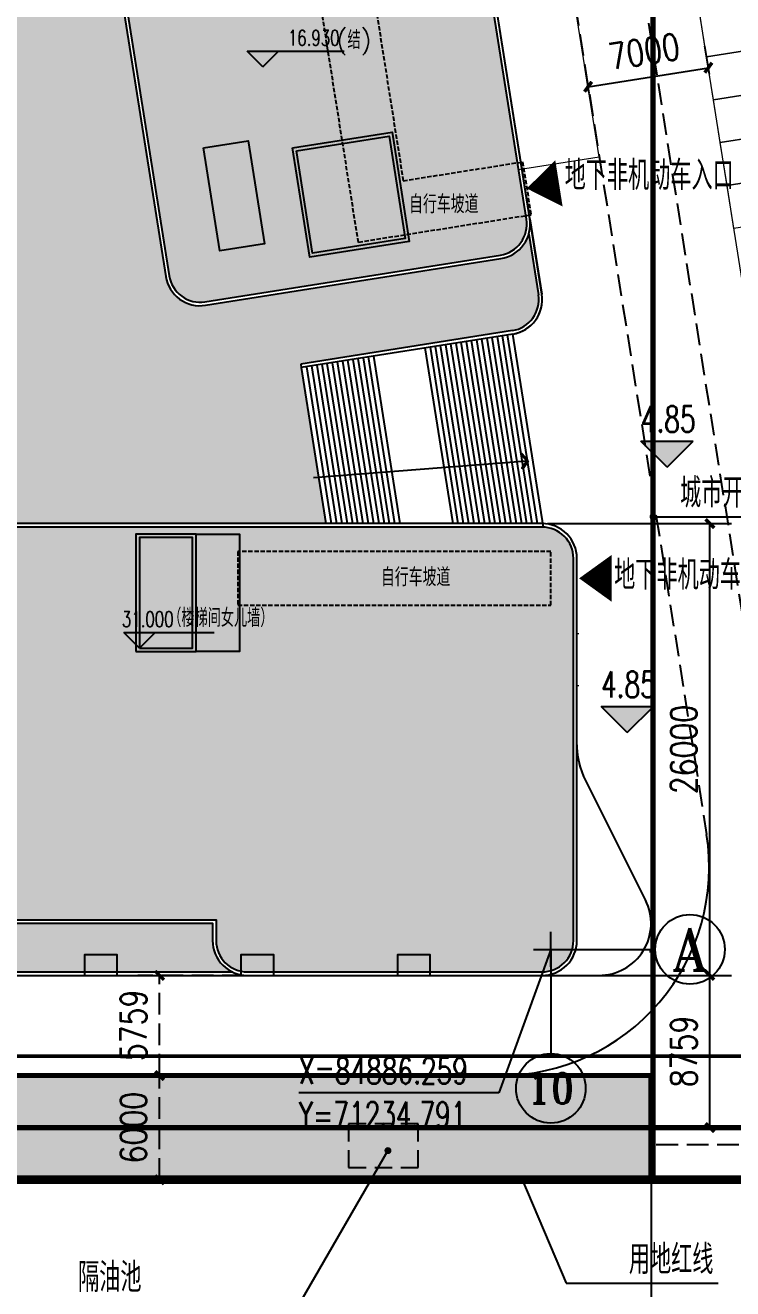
# Model space of a CAD drawing. Header units: metres. Extents: x 71066629 to 71645179, y 84793221 to 85208804.
# Drawn here: x 71204568 to 71245250, y 84866728 to 84939438 of the extents above; entities that cross this region are included whole.
import ezdxf
from ezdxf.enums import TextEntityAlignment as Align

# ---------------------------------------------------------------- set-up
doc = ezdxf.new("R2010")
doc.units = ezdxf.units.M
doc.header["$LTSCALE"] = 1000
for name, pattern in [('CENTER', [50.8, 31.75, -6.35, 6.35, -6.35]), ('CONTINOUS', [15000, 5000, 5000, 5000]), ('DASH', [0.35, 0.25, -0.1]), ('DASHED', [19.05, 12.7, -6.35]), ('DASHEDX2', [1.5, 1, -0.5]), ('HIDDENX2', [19.05, 12.7, -6.35])]:
    doc.linetypes.add(name, pattern=pattern)
for name, color, linetype in [('A_ABOVE', 21, 'DASH'), ('A_CUR_GLAZE', 123, 'Continuous'), ('A_N_AXIS_TEXT', 7, 'Continuous'), ('A_N_DIM_ELEV', 3, 'Continuous'), ('A_N_DIM_LEAD', 3, 'Continuous'), ('A_N_PUB_TEXT', 7, 'Continuous'), ('A_N_RMNAME', 7, 'Continuous'), ('A_OTHER_MEMBER', 134, 'Continuous'), ('A_PLAN_DETAIL_2', 134, 'Continuous'), ('A_ROOF_2', 136, 'Continuous'), ('A_SITEP_TEX_2', 7, 'Continuous'), ('DIM_COOR', 3, 'Continuous'), ('G-ANN0-GRID', 85, 'Continuous'), ('G-ANNO-DIMS', 3, 'Continuous'), ('G-ANNO-LEGN', 3, 'Continuous'), ('G-ANNO-LEVL', 3, 'Continuous'), ('G-ANNO-TEXT', 7, 'Continuous'), ('G-BLDG-MULT', 1, 'Continuous'), ('G-BLDG-OTLN', 2, 'Continuous'), ('G-BLDG-POIT', 6, 'Continuous'), ('G-BLDG-ROOF', 34, 'Continuous'), ('G-BSMT-OTLN', 5, 'HIDDENX2'), ('G-FRIE-FLWL', 6, 'Continuous'), ('G-PLTG', 105, 'Continuous'), ('G-SITE-GREN', 72, 'Continuous'), ('G-SITE-PROP', 1, 'Continuous'), ('G-SITE-开放', 1, 'DASHEDX2'), ('G-STRU', 134, 'Continuous'), ('G_DRIV_ROAD', 145, 'Continuous'), ('G_H_252', 252, 'Continuous'), ('G_H_253', 253, 'Continuous'), ('G_N_GUIDES', 3, 'DASH'), ('PUB_DIM', 3, 'Continuous'), ('PUB_TEXT', 7, 'Continuous')]:
    doc.layers.add(name, color=color, linetype=linetype)
doc.layers.add('G-PARG', color=35, linetype='Continuous', lineweight=13)
doc.layers.add('G-ROAD-园区', color=175, linetype='Continuous', lineweight=13)
doc.styles.add('_TCH_AXIS', font='romant.shx')
doc.styles.add('_TCH_DIM', font='SIMPLEX', dxfattribs={"bigfont": 'GBCBIG'})
doc.styles.add('dim_font', font='SIMPLEX.shx', dxfattribs={"width": 0.8})
doc.styles.add('GAD A', font='$ gad e.shx', dxfattribs={"width": 0.7, "bigfont": '$ gad c.shx'})
doc.styles.get("Standard").update_dxf_attribs({"font": 'txt', "bigfont": 'gbcbig.shx'})
doc.dimstyles.new('DIMN1', dxfattribs={"dimscale": 0.005, "dimtxt": 300, "dimasz": 100, "dimexe": 250, "dimexo": 300, "dimgap": 150, "dimtad": 1, "dimzin": 0, "dimdsep": 46, "dimtxsty": 'dim_font', "dimblk": 'ARCHTICK', "dimcen": 0.09, "dimclrt": 7, "dimazin": 2, "dimtfac": 1, "dimtdec": 0, "dimtix": 1, "dimtmove": 2, "dimatfit": 3, "dimldrblk": 'ARCHTICK', "dimfxl": 1, "dimtolj": 1, "dimtzin": 0, "dimarcsym": 0})
doc.dimstyles.new('DIMN500', dxfattribs={"dimscale": 5, "dimtxt": 300, "dimasz": 100, "dimexe": 250, "dimexo": 300, "dimgap": 150, "dimtad": 1, "dimdec": 0, "dimzin": 0, "dimdsep": 46, "dimtxsty": 'dim_font', "dimblk": 'ARCHTICK', "dimcen": 0.09, "dimclrt": 7, "dimazin": 2, "dimtfac": 1, "dimtdec": 0, "dimtix": 1, "dimtmove": 2, "dimatfit": 3, "dimldrblk": 'ARCHTICK', "dimtolj": 1, "dimtzin": 0, "dimarcsym": 0})

# ---------------------------------------------------------------- blocks, each defined once
blk = doc.blocks.new('20130417-8#')
at = {"layer": 'G_H_252', "linetype": 'ByBlock'}
for points in [[(71528, 67691, 0.414214), (69468, 69188), (52480, 66497, 0.414214), (50984, 64438), (55051, 38758, 0.414214), (57110, 37261), (74099, 39952, 0.414214), (75595, 42012)], [(24300, 26500), (24300, 51000, 0.414214), (22500, 52800), (-1515, 52800, 0.474867), (-4140, 49581), (-1611, 37267, -0.050684), (-1300, 34209), (-1300, 500, 0.414214), (500, -1300), (34550, -1300, 0.414214), (36350, 500), (36350, 1700), (57750, 1700), (57750, 500, 0.414214), (59550, -1300), (76500, -1300, 0.414214), (78300, 500), (78300, 22500, 0.414214), (76500, 24300), (26500, 24300, -0.414214)]]:
    blk.add_hatch(color=256, dxfattribs=at).paths.add_polyline_path(points)
at = {"layer": 'G_H_253'}
h = blk.add_hatch(color=256, dxfattribs=at)
h.dxf.hatch_style = 1
h.paths.add_polyline_path([(39750, 52800), (23372, 52800, -0.287492), (24500, 51000), (24500, 26500, 0.414214), (26500, 24500), (64067, 24500), (62644, 33481), (62613, 33678), (74787, 35606, 0.414214), (76283, 37666), (75731, 41151, -0.287492), (74130, 39755), (57142, 37064, -0.414214), (54853, 38726), (50786, 64406, -0.287492), (51619, 66361), (43468, 65070, 0.368919), (41950, 63292), (41950, 55000, -0.414214)])
h.paths.add_polyline_path([(45100, 43600), (45100, 29400, -0.414214), (43600, 27900), (33900, 27900, -0.414214), (32400, 29400), (32400, 43600, -0.414214), (33900, 45100), (43600, 45100, -0.414214)], flags=16)
h = blk.add_hatch(color=256, dxfattribs=at)
h.dxf.hatch_style = 1
h.paths.add_polyline_path([(58678, -1300, -0.287492), (57550, 500), (57550, 1500), (36550, 1500), (36550, 500, -0.287492), (35422, -1300)])
at = {"layer": 'A_CUR_GLAZE'}
blk.add_line((76500, 24500), (68090, 24500), dxfattribs=at)
at = {"layer": 'A_N_DIM_ELEV'}
for p, q in [((60433, 50791), (59533, 51691)), ((59533, 51691), (65121, 51691)), ((60433, 50791), (61333, 51691)), ((53340, 17340), (52440, 18240)), ((52440, 18240), (57641, 18240)), ((53340, 17340), (54240, 18240))]:
    blk.add_line(p, q, dxfattribs=at)
at = {"layer": 'A_PLAN_DETAIL_2', "linetype": 'ByBlock'}
for points in [[(62137, 46117), (67866, 47024), (68860, 40743), (63132, 39836)], [(62366, 45951), (67699, 46795), (68631, 40909), (63298, 40065)], [(57024, 46117), (59592, 46524), (60531, 40598), (57963, 40191)]]:
    blk.add_lwpolyline(points, close=True, dxfattribs=at)
at = {"layer": 'A_ROOF_2'}
for points in [[(53140, 17140), (56600, 17140), (56600, 23900), (53140, 23900)], [(53340, 17340), (56400, 17340), (56400, 23700), (53340, 23700)], [(56600, 23900), (59100, 23900), (59100, 17140), (56600, 17140)]]:
    blk.add_lwpolyline(points, close=True, dxfattribs=at)
at = {"layer": 'G-ANN0-GRID'}
for q in [(77000, -6000), (83000, 0)]:
    blk.add_line((77000, 0), q, dxfattribs=at)
for centre in [(85000, 0), (77000, -8000)]:
    blk.add_circle(centre, 2000, dxfattribs=at)
at = {"layer": 'G-BLDG-OTLN'}
for points in [[(76481, 37697), (71725, 67723, 0.414214), (69437, 69385), (43437, 65267, 0.368919)], [(43050, -1500), (50200, -1500), (50200, -300), (52050, -300), (52050, -1500), (59200, -1500), (59200, -300), (61050, -300), (61050, -1500), (68200, -1500), (68200, -300), (70050, -300), (70050, -1500), (79764, -1500, 0.557502), (82448, 2841), (79028, 9684, -0.116407), (78500, 11919), (78500, 22500, 0.414214), (76500, 24500)], [(74818, 35409, 0.414214), (76481, 37697)]]:
    blk.add_lwpolyline(points, format="xyb", dxfattribs=at)
blk.add_lwpolyline([(74793, 35405), (76552, 24299)], dxfattribs=at)
at = {"layer": 'G-BLDG-POIT', "linetype": 'CONTINOUS', "ltscale": 0.1}
for p, q in [((77000, -1000), (77000, 1000)), ((76000, 0), (78000, 0))]:
    blk.add_line(p, q, dxfattribs=at)
at = {"layer": 'G-BLDG-ROOF'}
for p, q in [((75792, 42043), (76481, 37697)), ((75731, 41151), (76283, 37666)), ((74787, 35606), (62613, 33678)), ((74818, 35409), (62644, 33481)), ((62613, 33678), (62644, 33481)), ((35422, -1300), (58678, -1300)), ((34550, -1500), (59550, -1500))]:
    blk.add_line(p, q, dxfattribs=at)
for points in [[(54853, 38726, 0.414214), (57142, 37064), (74130, 39755, 0.414214), (75792, 42043), (71725, 67723, 0.414214), (69437, 69385), (52449, 66695, 0.414214), (50786, 64406), (54853, 38726)], [(-1515, 53000, 0.474867), (-4336, 49541), (-1807, 37227, -0.050684), (-1500, 34209), (-1500, 500, 0.414214), (500, -1500), (34550, -1500, 0.414214), (36550, 500), (36550, 1500), (57550, 1500), (57550, 500, 0.414214), (59550, -1500), (76500, -1500, 0.414214), (78500, 500), (78500, 22500, 0.414214), (76500, 24500), (26500, 24500, -0.414214), (24500, 26500), (24500, 51000, 0.414214), (22500, 53000), (-1515, 53000)]]:
    blk.add_lwpolyline(points, format="xyb", dxfattribs=at)
for points in [[(55051, 38758, 0.414214), (57110, 37261), (74099, 39952, 0.414214), (75595, 42012), (71528, 67691, 0.414214), (69468, 69188), (52480, 66497, 0.414214), (50984, 64438)], [(-1515, 52800, 0.474867), (-4140, 49581), (-1611, 37267, -0.050684), (-1300, 34209), (-1300, 500, 0.414214), (500, -1300), (34550, -1300, 0.414214), (36350, 500), (36350, 1700), (57750, 1700), (57750, 500, 0.414214), (59550, -1300), (76500, -1300, 0.414214), (78300, 500), (78300, 22500, 0.414214), (76500, 24300), (26500, 24300, -0.414214), (24300, 26500), (24300, 51000, 0.414214), (22500, 52800)]]:
    blk.add_lwpolyline(points, format="xyb", close=True, dxfattribs=at)
for radius in [1800, 2000]:
    blk.add_arc((74505, 37384), radius, 279, 9, dxfattribs=at)
at = {"layer": 'G-STRU', "linetype": 'ByBlock'}
for p, q in [((71830, 34935), (73482, 24500)), ((72126, 34982), (73786, 24500)), ((72422, 35029), (74090, 24500)), ((72719, 35076), (74394, 24500)), ((73015, 35123), (74697, 24500)), ((73311, 35170), (75001, 24500)), ((73607, 35217), (75305, 24500)), ((73904, 35264), (75609, 24500)), ((74200, 35311), (75912, 24500)), ((74496, 35358), (76216, 24500)), ((69756, 34607), (71356, 24500)), ((70052, 34654), (71660, 24500)), ((70348, 34701), (71964, 24500)), ((70644, 34748), (72268, 24500)), ((70941, 34795), (72571, 24500)), ((71237, 34842), (72875, 24500)), ((71533, 34889), (73179, 24500)), ((62644, 33481), (64067, 24500)), ((62940, 33528), (64370, 24500)), ((63237, 33574), (64674, 24500)), ((63533, 33621), (64978, 24500)), ((63829, 33668), (65281, 24500)), ((64126, 33715), (65585, 24500)), ((64422, 33762), (65889, 24500)), ((64718, 33809), (66193, 24500)), ((65015, 33856), (66496, 24500)), ((65311, 33903), (66800, 24500)), ((65607, 33950), (67104, 24500)), ((65904, 33997), (67408, 24500)), ((66200, 34044), (67711, 24500)), ((66496, 34091), (68015, 24500)), ((66792, 34138), (68319, 24500))]:
    blk.add_line(p, q, dxfattribs=at)
at = {"layer": 'A_N_AXIS_TEXT', "style": '_TCH_AXIS'}
for s, height, width, p, p2 in [('A', 2430, 0.9, (83959, -1215), (86041, -1215)), ('10', 1755.7, 0.8, (75662, -8878), (78338, -8878))]:
    blk.add_text(s, height=height, dxfattribs=dict(at, width=width)).set_placement(p, p2, align=Align.FIT)
at = {"layer": 'PUB_TEXT', "style": '_TCH_DIM', "width": 0.705882}
for s, p in [('16.930', (61877, 52006)), ('31.000', (52333, 18555))]:
    blk.add_text(s, height=892.5, dxfattribs=at).set_placement(p)
at = {"layer": 'PUB_TEXT', "style": '_TCH_DIM'}
for s, p in [('(结)', (64674, 51812)), ('（楼梯间女儿墙）', (54999, 18555))]:
    blk.add_text(s, height=1050, dxfattribs=at).set_placement(p)
blk = doc.blocks.new('A$C237376EB')
at = {"layer": 'G-SITE-GREN', "color": 3, "linetype": 'Continuous'}
blk.add_line((561.325, 460.849), (719.552, 460.849), dxfattribs=at)
at = {"layer": 'G-SITE-开放', "linetype": 'DASHED', "ltscale": 20}
blk.add_lwpolyline([(663.358, 460.849), (663.358, 555.307)], dxfattribs=at)
blk = doc.blocks.new('_ARCHTICK')
at = {"color": 0, "linetype": 'ByBlock', "const_width": 0.4}
blk.add_lwpolyline([(-0.5, -0.5), (0.5, 0.5)], dxfattribs=at)
blk = doc.blocks.new('*D39')
at = {"layer": 'Defpoints', "color": 0, "transparency": 16777216}
for p in [(71233096, 84910759), (71243935, 84910759), (71233096, 84884759)]:
    blk.add_point(p, dxfattribs=at)
at = {"layer": 'PUB_DIM', "color": 0, "lineweight": -2, "transparency": 16777216}
for p, q in [((71234596, 84910759), (71245185, 84910759)), ((71243935, 84884759), (71243935, 84910759)), ((71234596, 84884759), (71245185, 84884759))]:
    blk.add_line(p, q, dxfattribs=at)
at = {"layer": 'PUB_DIM', "color": 0, "lineweight": -2, "transparency": 16777216, "xscale": 500, "yscale": 500, "zscale": 500}
for p, rotation in [((71243935, 84910759), 90), ((71243935, 84884759), 270)]:
    blk.add_blockref('_ARCHTICK', p, dxfattribs=dict(at, rotation=rotation))
at = {"layer": 'PUB_DIM', "color": 7, "transparency": 16777216, "insert": (71242435, 84897759), "char_height": 1500, "attachment_point": 5, "rotation": 90, "style": 'dim_font'}
blk.add_mtext('\\A1;26000', dxfattribs=at)
blk = doc.blocks.new('*D40')
at = {"layer": 'Defpoints', "color": 0, "transparency": 16777216}
for p in [(71233096, 84884759), (71243935, 84884759), (71233096, 84876000)]:
    blk.add_point(p, dxfattribs=at)
at = {"layer": 'PUB_DIM', "color": 0, "lineweight": -2, "transparency": 16777216}
for p, q in [((71234596, 84884759), (71245185, 84884759)), ((71243935, 84876000), (71243935, 84884759)), ((71234596, 84876000), (71245185, 84876000))]:
    blk.add_line(p, q, dxfattribs=at)
at = {"layer": 'PUB_DIM', "color": 0, "lineweight": -2, "transparency": 16777216, "xscale": 500, "yscale": 500, "zscale": 500}
for p, rotation in [((71243935, 84884759), 90), ((71243935, 84876000), 270)]:
    blk.add_blockref('_ARCHTICK', p, dxfattribs=dict(at, rotation=rotation))
at = {"layer": 'PUB_DIM', "color": 7, "transparency": 16777216, "insert": (71242435, 84880380), "char_height": 1500, "attachment_point": 5, "rotation": 90, "style": 'dim_font'}
blk.add_mtext('\\A1;8759', dxfattribs=at)
blk = doc.blocks.new('*D42')
at = {"layer": 'Defpoints', "color": 0, "transparency": 16777216}
for p in [(71243850, 84936996), (71244142, 84935152), (71237229, 84934057)]:
    blk.add_point(p, dxfattribs=at)
at = {"layer": 'PUB_DIM', "color": 0, "lineweight": -2, "transparency": 16777216}
for p, q in [((71243908, 84936633), (71243655, 84938231)), ((71236994, 84935538), (71236741, 84937135)), ((71236936, 84935901), (71243850, 84936996))]:
    blk.add_line(p, q, dxfattribs=at)
at = {"layer": 'PUB_DIM', "color": 0, "lineweight": -2, "transparency": 16777216, "xscale": 500, "yscale": 500, "zscale": 500}
for p, rotation in [((71243850, 84936996), 9.000000000300258), ((71236936, 84935901), 189.0000000003002)]:
    blk.add_blockref('_ARCHTICK', p, dxfattribs=dict(at, rotation=rotation))
at = {"layer": 'PUB_DIM', "color": 7, "transparency": 16777216, "insert": (71240159, 84937930), "char_height": 1500, "attachment_point": 5, "rotation": 9, "style": 'dim_font'}
blk.add_mtext('\\A1;7000', dxfattribs=at)
blk = doc.blocks.new('*D53')
at = {"layer": 'Defpoints', "color": 0, "linetype": 'DASH', "ltscale": 5, "transparency": 16777216}
for p in [(71212291, 84879000), (71218644, 84879000), (71218644, 84873000)]:
    blk.add_point(p, dxfattribs=at)
at = {"layer": 'G-FRIE-FLWL', "color": 0, "linetype": 'DASH', "lineweight": -2, "ltscale": 5, "transparency": 16777216}
for p, q in [((71217144, 84879000), (71211041, 84879000)), ((71212291, 84873000), (71212291, 84879000)), ((71217144, 84873000), (71211041, 84873000))]:
    blk.add_line(p, q, dxfattribs=at)
at = {"layer": 'G-FRIE-FLWL', "color": 0, "linetype": 'DASH', "lineweight": -2, "ltscale": 5, "transparency": 16777216, "xscale": 500, "yscale": 500, "zscale": 500}
for p, rotation in [((71212291, 84879000), 90), ((71212291, 84873000), 270)]:
    blk.add_blockref('_ARCHTICK', p, dxfattribs=dict(at, rotation=rotation))
at = {"layer": 'G-FRIE-FLWL', "color": 7, "linetype": 'DASH', "ltscale": 5, "transparency": 16777216, "insert": (71210791, 84876000), "char_height": 1500, "attachment_point": 5, "rotation": 90, "style": 'dim_font'}
blk.add_mtext('\\A1;6000', dxfattribs=at)
blk = doc.blocks.new('*D54')
at = {"layer": 'Defpoints', "color": 0, "linetype": 'DASH', "ltscale": 5, "transparency": 16777216}
for p in [(71212291, 84884759), (71218644, 84884759), (71218644, 84879000)]:
    blk.add_point(p, dxfattribs=at)
at = {"layer": 'G-FRIE-FLWL', "color": 0, "linetype": 'DASH', "lineweight": -2, "ltscale": 5, "transparency": 16777216}
for p, q in [((71217144, 84884759), (71211041, 84884759)), ((71212291, 84879000), (71212291, 84884759)), ((71217144, 84879000), (71211041, 84879000))]:
    blk.add_line(p, q, dxfattribs=at)
at = {"layer": 'G-FRIE-FLWL', "color": 0, "linetype": 'DASH', "lineweight": -2, "ltscale": 5, "transparency": 16777216, "xscale": 500, "yscale": 500, "zscale": 500}
for p, rotation in [((71212291, 84884759), 90), ((71212291, 84879000), 270)]:
    blk.add_blockref('_ARCHTICK', p, dxfattribs=dict(at, rotation=rotation))
at = {"layer": 'G-FRIE-FLWL', "color": 7, "linetype": 'DASH', "ltscale": 5, "transparency": 16777216, "insert": (71210791, 84881880), "char_height": 1500, "attachment_point": 5, "rotation": 90, "style": 'dim_font'}
blk.add_mtext('\\A1;5759', dxfattribs=at)
blk = doc.blocks.new('*D100')
at = {"layer": 'Defpoints', "color": 0, "transparency": 16777216}
for p in [(71156274, 84884852), (71240553, 84884852), (71240553, 84856704)]:
    blk.add_point(p, dxfattribs=at)
at = {"layer": 'G-ANNO-DIMS', "color": 0, "lineweight": -2, "transparency": 16777216}
for p, q in [((71156274, 84883352), (71156274, 84855454)), ((71240553, 84883352), (71240553, 84855454)), ((71156274, 84856704), (71240553, 84856704))]:
    blk.add_line(p, q, dxfattribs=at)
at = {"layer": 'G-ANNO-DIMS', "color": 0, "lineweight": -2, "transparency": 16777216, "xscale": 500, "yscale": 500, "zscale": 500, "rotation": 180}
blk.add_blockref('_ARCHTICK', (71156274, 84856704), dxfattribs=at)
at = {"layer": 'G-ANNO-DIMS', "color": 0, "lineweight": -2, "transparency": 16777216, "xscale": 500, "yscale": 500, "zscale": 500}
blk.add_blockref('_ARCHTICK', (71240553, 84856704), dxfattribs=at)
at = {"layer": 'G-ANNO-DIMS', "color": 7, "transparency": 16777216, "insert": (71198413, 84858204), "char_height": 1500, "attachment_point": 5, "style": 'dim_font'}
blk.add_mtext('\\A1;84.26', dxfattribs=at)
blk = doc.blocks.new('*D101')
at = {"layer": 'Defpoints', "color": 0, "transparency": 16777216}
for p in [(71240553, 84884852), (71321069, 84884852), (71321069, 84856704)]:
    blk.add_point(p, dxfattribs=at)
at = {"layer": 'G-ANNO-DIMS', "color": 0, "lineweight": -2, "transparency": 16777216}
for p, q in [((71240553, 84883352), (71240553, 84855454)), ((71321069, 84883352), (71321069, 84855454)), ((71240553, 84856704), (71321069, 84856704))]:
    blk.add_line(p, q, dxfattribs=at)
at = {"layer": 'G-ANNO-DIMS', "color": 0, "lineweight": -2, "transparency": 16777216, "xscale": 500, "yscale": 500, "zscale": 500, "rotation": 180}
blk.add_blockref('_ARCHTICK', (71240553, 84856704), dxfattribs=at)
at = {"layer": 'G-ANNO-DIMS', "color": 0, "lineweight": -2, "transparency": 16777216, "xscale": 500, "yscale": 500, "zscale": 500}
blk.add_blockref('_ARCHTICK', (71321069, 84856704), dxfattribs=at)
at = {"layer": 'G-ANNO-DIMS', "color": 7, "transparency": 16777216, "insert": (71280811, 84858204), "char_height": 1500, "attachment_point": 5, "style": 'dim_font'}
blk.add_mtext('\\A1;80.47', dxfattribs=at)
blk = doc.blocks.new('*D173')
at = {"layer": 'Defpoints', "color": 0, "transparency": 16777216}
for p in [(71231219, 84926120), (71231224, 84926091), (71231231, 84926092)]:
    blk.add_point(p, dxfattribs=at)
at = {"layer": 'PUB_DIM', "color": 0, "lineweight": -2, "transparency": 16777216}
for p, q in [((71231220, 84926121), (71231227, 84926122)), ((71231225, 84926091), (71231232, 84926092)), ((71231226, 84926122), (71231231, 84926092))]:
    blk.add_line(p, q, dxfattribs=at)
at = {"layer": 'PUB_DIM', "color": 0, "lineweight": -2, "transparency": 16777216, "xscale": 0.5, "yscale": 0.5, "zscale": 0.5}
for p, rotation in [((71231226, 84926122), 98.99999999678607), ((71231231, 84926092), 278.9999999967861)]:
    blk.add_blockref('_ARCHTICK', p, dxfattribs=dict(at, rotation=rotation))
at = {"layer": 'PUB_DIM', "color": 7, "transparency": 16777216, "insert": (71231230, 84926107), "char_height": 1.5, "attachment_point": 5, "rotation": 279, "style": 'dim_font'}
blk.add_mtext('\\A1;30.00', dxfattribs=at)
blk = doc.blocks.new('*D174')
at = {"layer": 'Defpoints', "color": 0, "transparency": 16777216}
for p in [(71231218, 84926125), (71231219, 84926120), (71231226, 84926122)]:
    blk.add_point(p, dxfattribs=at)
at = {"layer": 'PUB_DIM', "color": 0, "lineweight": -2, "transparency": 16777216}
for p, q in [((71231220, 84926125), (71231226, 84926126)), ((71231220, 84926121), (71231227, 84926122)), ((71231225, 84926126), (71231225, 84926126)), ((71231225, 84926126), (71231226, 84926122)), ((71231226, 84926122), (71231226, 84926121))]:
    blk.add_line(p, q, dxfattribs=at)
at = {"layer": 'PUB_DIM', "color": 0, "lineweight": -2, "transparency": 16777216, "xscale": 0.5, "yscale": 0.5, "zscale": 0.5}
for p, rotation in [((71231225, 84926126), 279.0000000501694), ((71231226, 84926122), 99.00000005016948)]:
    blk.add_blockref('_ARCHTICK', p, dxfattribs=dict(at, rotation=rotation))
at = {"layer": 'PUB_DIM', "color": 7, "transparency": 16777216, "insert": (71231227, 84926124), "char_height": 1.5, "attachment_point": 5, "rotation": 279, "style": 'dim_font'}
blk.add_mtext('\\A1;4.36', dxfattribs=at)
blk = doc.blocks.new('*D175')
at = {"layer": 'Defpoints', "color": 0, "transparency": 16777216}
for p in [(71231217, 84926130), (71231218, 84926125), (71231225, 84926126)]:
    blk.add_point(p, dxfattribs=at)
at = {"layer": 'PUB_DIM', "color": 0, "lineweight": -2, "transparency": 16777216}
for p, q in [((71231219, 84926130), (71231226, 84926131)), ((71231220, 84926125), (71231226, 84926126)), ((71231224, 84926131), (71231224, 84926131)), ((71231224, 84926131), (71231225, 84926126)), ((71231225, 84926126), (71231225, 84926125))]:
    blk.add_line(p, q, dxfattribs=at)
at = {"layer": 'PUB_DIM', "color": 0, "lineweight": -2, "transparency": 16777216, "xscale": 0.5, "yscale": 0.5, "zscale": 0.5}
for p, rotation in [((71231224, 84926131), 279.0000000576995), ((71231225, 84926126), 99.00000005769945)]:
    blk.add_blockref('_ARCHTICK', p, dxfattribs=dict(at, rotation=rotation))
at = {"layer": 'PUB_DIM', "color": 7, "transparency": 16777216, "insert": (71231226, 84926129), "char_height": 1.5, "attachment_point": 5, "rotation": 279, "style": 'dim_font'}
blk.add_mtext('\\A1;5.00', dxfattribs=at)
blk = doc.blocks.new('*D178')
at = {"layer": 'Defpoints', "color": 0, "transparency": 16777216}
for p in [(71240456, 84886129), (71240536, 84886129), (71240536, 84886128)]:
    blk.add_point(p, dxfattribs=at)
at = {"layer": 'PUB_DIM', "color": 0, "lineweight": -2, "transparency": 16777216}
for p, q in [((71240456, 84886128), (71240456, 84886127)), ((71240456, 84886128), (71240536, 84886128)), ((71240536, 84886128), (71240536, 84886127))]:
    blk.add_line(p, q, dxfattribs=at)
at = {"layer": 'PUB_DIM', "color": 0, "lineweight": -2, "transparency": 16777216, "xscale": 0.5, "yscale": 0.5, "zscale": 0.5, "rotation": 180}
blk.add_blockref('_ARCHTICK', (71240456, 84886128), dxfattribs=at)
at = {"layer": 'PUB_DIM', "color": 0, "lineweight": -2, "transparency": 16777216, "xscale": 0.5, "yscale": 0.5, "zscale": 0.5}
blk.add_blockref('_ARCHTICK', (71240536, 84886128), dxfattribs=at)
at = {"layer": 'PUB_DIM', "color": 7, "transparency": 16777216, "insert": (71240496, 84886129), "char_height": 1.5, "attachment_point": 5, "style": 'dim_font'}
blk.add_mtext('\\A1;80.64', dxfattribs=at)
blk = doc.blocks.new('*D187')
at = {"layer": 'Defpoints', "color": 0, "transparency": 16777216}
for p in [(71231219, 84926120), (71231224, 84926091), (71231231, 84926092)]:
    blk.add_point(p, dxfattribs=at)
at = {"layer": 'PUB_DIM', "color": 0, "lineweight": -2, "transparency": 16777216}
for p, q in [((71231220, 84926121), (71231227, 84926122)), ((71231225, 84926091), (71231232, 84926092)), ((71231226, 84926122), (71231231, 84926092))]:
    blk.add_line(p, q, dxfattribs=at)
at = {"layer": 'PUB_DIM', "color": 0, "lineweight": -2, "transparency": 16777216, "xscale": 0.5, "yscale": 0.5, "zscale": 0.5}
for p, rotation in [((71231226, 84926122), 98.99999999678607), ((71231231, 84926092), 278.9999999967861)]:
    blk.add_blockref('_ARCHTICK', p, dxfattribs=dict(at, rotation=rotation))
at = {"layer": 'PUB_DIM', "color": 7, "transparency": 16777216, "insert": (71231230, 84926107), "char_height": 1.5, "attachment_point": 5, "rotation": 279, "style": 'dim_font'}
blk.add_mtext('\\A1;30.00', dxfattribs=at)
blk = doc.blocks.new('*D188')
at = {"layer": 'Defpoints', "color": 0, "transparency": 16777216}
for p in [(71231218, 84926125), (71231219, 84926120), (71231226, 84926122)]:
    blk.add_point(p, dxfattribs=at)
at = {"layer": 'PUB_DIM', "color": 0, "lineweight": -2, "transparency": 16777216}
for p, q in [((71231220, 84926125), (71231226, 84926126)), ((71231220, 84926121), (71231227, 84926122)), ((71231225, 84926126), (71231225, 84926126)), ((71231225, 84926126), (71231226, 84926122)), ((71231226, 84926122), (71231226, 84926121))]:
    blk.add_line(p, q, dxfattribs=at)
at = {"layer": 'PUB_DIM', "color": 0, "lineweight": -2, "transparency": 16777216, "xscale": 0.5, "yscale": 0.5, "zscale": 0.5}
for p, rotation in [((71231225, 84926126), 279.0000000501694), ((71231226, 84926122), 99.00000005016948)]:
    blk.add_blockref('_ARCHTICK', p, dxfattribs=dict(at, rotation=rotation))
at = {"layer": 'PUB_DIM', "color": 7, "transparency": 16777216, "insert": (71231227, 84926124), "char_height": 1.5, "attachment_point": 5, "rotation": 279, "style": 'dim_font'}
blk.add_mtext('\\A1;4.36', dxfattribs=at)
blk = doc.blocks.new('*D189')
at = {"layer": 'Defpoints', "color": 0, "transparency": 16777216}
for p in [(71231217, 84926130), (71231218, 84926125), (71231225, 84926126)]:
    blk.add_point(p, dxfattribs=at)
at = {"layer": 'PUB_DIM', "color": 0, "lineweight": -2, "transparency": 16777216}
for p, q in [((71231219, 84926130), (71231226, 84926131)), ((71231220, 84926125), (71231226, 84926126)), ((71231224, 84926131), (71231224, 84926131)), ((71231224, 84926131), (71231225, 84926126)), ((71231225, 84926126), (71231225, 84926125))]:
    blk.add_line(p, q, dxfattribs=at)
at = {"layer": 'PUB_DIM', "color": 0, "lineweight": -2, "transparency": 16777216, "xscale": 0.5, "yscale": 0.5, "zscale": 0.5}
for p, rotation in [((71231224, 84926131), 279.0000000576995), ((71231225, 84926126), 99.00000005769945)]:
    blk.add_blockref('_ARCHTICK', p, dxfattribs=dict(at, rotation=rotation))
at = {"layer": 'PUB_DIM', "color": 7, "transparency": 16777216, "insert": (71231226, 84926129), "char_height": 1.5, "attachment_point": 5, "rotation": 279, "style": 'dim_font'}
blk.add_mtext('\\A1;5.00', dxfattribs=at)

msp = doc.modelspace()

# ---------------------------------------------------------------- hatches: boundary and pattern name
at = {"layer": 'G-ANNO-LEVL'}
for points in [[(71241474.994, 84914001.144), (71239974.994, 84915501.144), (71242974.994, 84915501.144)], [(71239187.175, 84898736.659), (71237687.175, 84900236.659), (71240687.175, 84900236.659)]]:
    msp.add_hatch(color=256, dxfattribs=at).paths.add_polyline_path(points)
at = {"layer": 'G-FRIE-FLWL'}
h = msp.add_hatch(dxfattribs=at)
h.set_pattern_fill('AR-HBONE', color=256, scale=1000, style=0)
h.set_pattern_definition([(45, (-676619.85, 0), (6e-14, 862.1045876), [1828.8, -609.6]), (135, (-676188.8, 431.05), (6e-14, 862.1045876), [1828.8, -609.6])])
edge = h.paths.add_edge_path()
edge.add_line((71145291.497, 84939259.314), (71145291.497, 84891119.952))
edge.add_arc((71163411.855, 84891119.952), 18120.358, 180, 269.61814802)
edge.add_line((71163291.091, 84872999.997), (71240555.926, 84872999.997))
edge.add_line((71240555.926, 84872999.997), (71240555.926, 84878999.997))
edge.add_line((71240555.926, 84878999.997), (71163289.487, 84878999.997))
edge.add_arc((71163289.487, 84890998.387), 11998.39, 179.99231142, 270, ccw=False)
edge.add_line((71151291.097, 84890999.997), (71151291.097, 84939259.314))
edge.add_line((71151291.097, 84939259.314), (71145291.497, 84939259.314))
at = {"layer": 'G-PLTG'}
h = msp.add_hatch(dxfattribs=at)
h.set_pattern_fill('CROSS', color=256, scale=500, style=0)
h.set_pattern_definition([(0, (0, 0), (793.75, 793.75), [396.875, -1190.625]), (90, (198.4, -198.4), (-793.75, 793.75), [396.875, -1190.625])])
h.paths.add_polyline_path([(71147349.083, 84939259.314), (71145291.521, 84939259.314), (71145291.337, 84919918.445, -0.490018964), (71141422.117, 84916799.328), (71139492.103, 84916942.553), (71140165.577, 84951423.833), (71214357.836, 84963260.727), (71254089.189, 84969599.609), (71256456.236, 84969777.292), (71265024.641, 84915678.51), (71253588.276, 84913867.167), (71246939.811, 84955843.924), (71241013.681, 84954905.317), (71240631.911, 84957315.715, 0.41454433), (71230324.77, 84964795.405), (71160770.303, 84953698.535, 0.344600181)])

# ---------------------------------------------------------------- linework, layer by layer
at = {"layer": 'A_ABOVE'}
for points in [[(71221503.911, 84940968.572), (71224565.745, 84941453.519), (71226302.167, 84930490.179), (71233166.601, 84931577.398), (71233651.548, 84928515.564), (71223725.28, 84926943.398), (71221503.911, 84940968.572)], [(71234791.661, 84909159.537), (71216791.661, 84909159.537), (71216791.661, 84906059.537), (71234791.661, 84906059.537)]]:
    msp.add_lwpolyline(points, close=True, dxfattribs=at)
at = {"layer": 'A_N_DIM_LEAD'}
for p, q in [((71240666.622, 84911157.788), (71249836.365, 84911157.788)), ((71225423.114, 84874674.874), (71220415, 84866015.172))]:
    msp.add_line(p, q, dxfattribs=at)
at = {"layer": 'A_N_DIM_LEAD', "const_width": 200}
for points in [[(71240566.622, 84911157.788, 1), (71240766.622, 84911157.788, 1)], [(71225473.178, 84874761.44, 1), (71225373.051, 84874588.308, 1)]]:
    msp.add_lwpolyline(points, format="xyb", close=True, dxfattribs=at)
at = {"layer": 'A_SITEP_TEX_2'}
for points in [[(71235258.046, 84930339.329, 2700, 0, 0), (71233409.075, 84930046.481, 0, 0, 0)], [(71238291.403, 84907609.537, 2700, 0, 0), (71236419.385, 84907609.537, 0, 0, 0)]]:
    msp.add_lwpolyline(points, format="xyseb", dxfattribs=at)
at = {"layer": 'DIM_COOR', "color": 3}
for p, q in [((71234791.453, 84886259.314), (71231796.527, 84878000)), ((71231796.527, 84878000), (71220301.527, 84878000))]:
    msp.add_line(p, q, dxfattribs=at)
at = {"layer": 'G-ANNO-DIMS'}
for p, q in [((71233122.84, 84873056.777), (71235680.128, 84867043.258)), ((71235680.128, 84867043.258), (71244421.278, 84867043.258))]:
    msp.add_line(p, q, dxfattribs=at)
at = {"layer": 'G-ANNO-DIMS', "const_width": 200}
msp.add_lwpolyline([(71233083.706, 84873148.801, 1), (71233161.974, 84872964.752, 1)], format="xyb", close=True, dxfattribs=at)
at = {"layer": 'G-ANNO-LEGN'}
msp.add_line((71221133.826, 84913413.759), (71233403.08, 84914371.152), dxfattribs=at)
msp.add_lwpolyline([(71233504.931, 84914379.1), (71233115.142, 84914800.052), (71233056.345, 84914745.608), (71233403.08, 84914371.152), (71233118.628, 84913947.444), (71233185.158, 84913902.78)], close=True, dxfattribs=at)
at = {"layer": 'G-ANNO-LEVL'}
for p, q in [((71241474.994, 84914001.144), (71239974.994, 84915501.144)), ((71239974.994, 84915501.144), (71242974.994, 84915501.144)), ((71241474.994, 84914001.144), (71242974.994, 84915501.144)), ((71239187.175, 84898736.659), (71237687.175, 84900236.659)), ((71237687.175, 84900236.659), (71240687.175, 84900236.659)), ((71239187.175, 84898736.659), (71240687.175, 84900236.659))]:
    msp.add_line(p, q, dxfattribs=at)
at = {"layer": 'G-BLDG-MULT', "linetype": 'DASH', "ltscale": 5, "const_width": 300}
msp.add_lwpolyline([(71145082.796, 84947145.127), (71143693.332, 84875999.994), (71281870.002, 84875999.994), (71296811.975, 84875999.994), (71311745.979, 84876484.258), (71466129.695, 84881489.509), (71464935.393, 84925672.058), (71467623.383, 84955755.696), (71467410.204, 84963644.286), (71369769.258, 84964671.238), (71337717.675, 84964938.771), (71266511.92, 84965533.622), (71265268.492, 84965533.216), (71264047.088, 84965511.401), (71262826.14, 84965468.278), (71261606.214, 84965403.846), (71260387.023, 84965318.137), (71259170.082, 84965211.395), (71257955.463, 84965083.208), (71256754.527, 84964935.277), (71254843.755, 84964656.75), (71145082.796, 84947145.127)], dxfattribs=at)
at = {"layer": 'G-BSMT-OTLN', "ltscale": 0.1, "const_width": 200}
msp.add_lwpolyline([(71463841.627, 84964909.493), (71234641.627, 84964909.493), (71234641.627, 84958909.493), (71195336.438, 84958909.493), (71145191.627, 84950909.225), (71145191.627, 84880109.493), (71249141.627, 84880109.493), (71249141.627, 84877109.493), (71391141.627, 84877109.493), (71391141.627, 84880109.493), (71463841.627, 84880109.493)], close=True, dxfattribs=at)
at = {"layer": 'G-FRIE-FLWL', "linetype": 'DASH', "ltscale": 5}
for p, q in [((71238765.624, 84949921.629), (71248395.215, 84889122.784)), ((71234814.871, 84949295.891), (71243750.712, 84892877.211)), ((71233384.221, 84878999.997), (71163291.097, 84878999.997)), ((71163291.098, 84878999.997), (71240555.926, 84878999.997)), ((71240555.926, 84878999.997), (71240555.926, 84872999.997)), ((71312104.59, 84874999.997), (71240555.926, 84874999.997)), ((71240555.926, 84872999.997), (71163291.091, 84872999.997))]:
    msp.add_line(p, q, dxfattribs=at)
at = {"layer": 'G-FRIE-FLWL', "linetype": 'DASH', "ltscale": 5, "const_width": 300}
msp.add_lwpolyline([(71145291.497, 84939259.314), (71145291.497, 84891119.952, 0.412262898), (71163291.091, 84872999.997), (71240555.926, 84872999.997), (71240555.926, 84878999.997), (71163289.487, 84878999.997, -0.414252867), (71151291.097, 84890999.997), (71151291.097, 84939259.314), (71145291.497, 84939259.314)], format="xyb", dxfattribs=at)
at = {"layer": 'G-FRIE-FLWL'}
msp.add_arc((71231898.452, 84890999.997), 12000, 270.00000009, 9, dxfattribs=at)
at = {"layer": 'G-PARG'}
for points in [[(71243360.198, 84940089.991), (71249286.328, 84941028.598), (71249677.415, 84938559.377), (71243751.284, 84937620.77), (71243360.198, 84940089.991)], [(71243751.284, 84937620.77), (71249677.415, 84938559.377), (71250068.501, 84936090.156), (71244142.37, 84935151.549), (71243751.284, 84937620.77)], [(71244142.37, 84935151.549), (71250068.501, 84936090.156), (71250459.587, 84933620.935), (71244533.457, 84932682.328), (71244142.37, 84935151.549)], [(71244533.457, 84932682.328), (71250459.587, 84933620.935), (71250850.673, 84931151.714), (71244924.543, 84930213.107), (71244533.457, 84932682.328)], [(71244924.543, 84930213.107), (71250850.673, 84931151.714), (71251241.759, 84928682.493), (71245315.629, 84927743.886), (71244924.543, 84930213.107)]]:
    msp.add_lwpolyline(points, dxfattribs=at)
at = {"layer": 'G-ROAD-园区'}
for p, q in [((71249234.677, 84902999.993), (71240631.911, 84957315.715)), ((71237574.796, 84931870.412), (71235049.272, 84947815.941)), ((71232932.661, 84931135.17), (71237574.796, 84931870.412)), ((71236291.453, 84904441.22), (71236391.456, 84904441.22)), ((71236291.453, 84901441.22), (71236391.453, 84901441.22))]:
    msp.add_line(p, q, dxfattribs=at)
at = {"layer": 'G-SITE-PROP', "color": 1, "linetype": 'CENTER', "ltscale": 0.1, "const_width": 500}
msp.add_lwpolyline([(71472278.139, 84968593.364), (71472629.36, 84955600.218), (71469941.372, 84925516.599), (71471208.114, 84878652.581), (71471208.114, 84878652.581), (71296860.553, 84872999.995, -0.008064359), (71296860.553, 84872999.995), (71138633.758, 84872999.995, -0.828017038), (71138633.758, 84872999.995), (71140165.485, 84951423.818), (71254089.189, 84969599.609, -0.041638667), (71266531.938, 84970533.63), (71369816.367, 84969671.02), (71472278.139, 84968593.364), (71472629.36, 84955600.218), (71469941.372, 84925516.599), (71471208.114, 84878652.581), (71471208.114, 84878652.581), (71296860.553, 84872999.995, -0.008064359), (71296860.553, 84872999.995), (71138633.758, 84872999.995, -0.828017038), (71138633.758, 84872999.995), (71140169.386, 84951623.516)], format="xyb", dxfattribs=at)
at = {"layer": 'G-SITE-开放', "const_width": 300}
msp.add_lwpolyline([(71240666.622, 84967458.024), (71240666.622, 84872999.995)], dxfattribs=at)
at = {"layer": 'G-STRU', "linetype": 'DASHEDX2', "elevation": 0.051}
msp.add_lwpolyline([(71223163.294, 84873708.51), (71227163.294, 84873708.51), (71227163.294, 84876208.51), (71223163.294, 84876208.51)], close=True, dxfattribs=at)
at = {"layer": 'G_DRIV_ROAD'}
for p, q in [((71281869.995, 84873000), (71138633.789, 84873000)), ((71236326.995, 84872999.995), (71240666.581, 84872999.985)), ((71240666.581, 84872999.985), (71281869.995, 84873000))]:
    msp.add_line(p, q, dxfattribs=at)

# ---------------------------------------------------------------- block references
at = {"layer": 'A_OTHER_MEMBER', "linetype": 'ByBlock'}
msp.add_blockref('20130417-8#', (71157791.453, 84886259.314), dxfattribs=at)
at = {"layer": 'G_N_GUIDES', "xscale": 1000, "yscale": 1000, "zscale": 1000}
msp.add_blockref('A$C237376EB', (70577308.677, 84412150.795), dxfattribs=at)

# ---------------------------------------------------------------- texts
at = {"layer": 'A_N_PUB_TEXT', "style": '_TCH_DIM', "width": 0.705882}
for p in [(71239964.994, 84916026.144), (71237677.175, 84900761.659)]:
    msp.add_text('4.85', height=1487.5, dxfattribs=at).set_placement(p)
at = {"layer": 'A_N_PUB_TEXT', "style": '_TCH_DIM'}
for s, p in [('城市开放空间控制线', (71242223.32, 84911682.788)), ('用地红线', (71239279.256, 84867568.258)), ('隔油池', (71207604.489, 84866540.172))]:
    msp.add_text(s, height=1687.9433, dxfattribs=at).set_placement(p)
at = {"layer": 'A_N_RMNAME', "style": 'GAD A', "width": 0.8}
for p in [(71226639.378, 84928615.341), (71225021.161, 84907153.252)]:
    msp.add_text('自行车坡道', height=1050, dxfattribs=at).set_placement(p)
at = {"layer": 'G-ANNO-TEXT'}
for p in [(71235585.814, 84929955.29), (71238433.203, 84906960.526)]:
    msp.add_text('地下非机动车入口', height=1687.9433, dxfattribs=at).set_placement(p)
at = {"layer": 'PUB_TEXT', "color": 3, "style": '_TCH_DIM', "width": 0.705882}
for s, p in [('X=84886.259', (71220301.527, 84878525)), ('Y=71234.791', (71220301.527, 84875987.5))]:
    msp.add_text(s, height=1487.5, dxfattribs=at).set_placement(p)

# ---------------------------------------------------------------- dimensions: what is measured, and where the dimension line sits
at = {"layer": 'G-ANNO-DIMS'}
for p1, p2, text, picture, middle in [((71156274.17, 84884851.581), (71240552.704, 84884851.581), '84.26', '*D100', (71198413.437, 84858204.447)), ((71240552.704, 84884851.581), (71321068.776, 84884851.581), '80.47', '*D101', (71280810.74, 84858204.447))]:
    dim = msp.add_aligned_dim(p1=p1, p2=p2, distance=-28147.134, text=text, dimstyle='DIMN500', dxfattribs=at)
    dim.commit()
    dim.dimension.update_dxf_attribs({"geometry": picture, "text_midpoint": middle})
at = {"layer": 'G-FRIE-FLWL', "linetype": 'DASH', "ltscale": 5}
for p1, p2, picture, middle in [((71218643.896, 84878999.997), (71218643.896, 84884759.313), '*D54', (71210790.979, 84881879.655)), ((71218643.896, 84873000), (71218643.896, 84878999.997), '*D53', (71210790.979, 84875999.999))]:
    dim = msp.add_aligned_dim(p1=p1, p2=p2, distance=6352.917, dimstyle='DIMN500', dxfattribs=at)
    dim.commit()
    dim.dimension.update_dxf_attribs({"geometry": picture, "text_midpoint": middle})
at = {"layer": 'PUB_DIM'}
for p1, p2, distance, dimstyle, picture, middle in [((71237228.552, 84934056.508), (71244142.37, 84935151.549), 1867.334, 'DIMN500', '*D42', (71240158.694, 84937929.905)), ((71233096.351, 84884759.314), (71233096.351, 84910759.314), -10838.461, 'DIMN500', '*D39', (71242434.813, 84897759.314)), ((71240455.54, 84886129.163), (71240536.178, 84886129.163), -1.326, 'DIMN1', '*D178', (71240495.859, 84886129.337)), ((71233096.351, 84875999.994), (71233096.351, 84884759.314), -10838.461, 'DIMN500', '*D40', (71242434.813, 84880379.654))]:
    dim = msp.add_aligned_dim(p1=p1, p2=p2, distance=distance, dimstyle=dimstyle, dxfattribs=at)
    dim.commit()
    dim.dimension.update_dxf_attribs({"geometry": picture, "text_midpoint": middle})
at = {"layer": 'PUB_DIM', "color": 1}
for p1, p2, picture, middle in [((71231217.352, 84926129.7), (71231218.135, 84926124.761), '*D175', (71231226.259, 84926128.579)), ((71231217.352, 84926129.7), (71231218.135, 84926124.761), '*D189', (71231226.259, 84926128.579)), ((71231218.135, 84926124.761), (71231218.817, 84926120.452), '*D174', (71231226.991, 84926123.955)), ((71231218.135, 84926124.761), (71231218.817, 84926120.452), '*D188', (71231226.991, 84926123.955)), ((71231218.817, 84926120.452), (71231223.51, 84926090.821), '*D173', (71231229.679, 84926106.985)), ((71231218.817, 84926120.452), (71231223.51, 84926090.821), '*D187', (71231229.679, 84926106.985))]:
    dim = msp.add_aligned_dim(p1=p1, p2=p2, distance=7.122, dimstyle='DIMN1', dxfattribs=at)
    dim.commit()
    dim.dimension.update_dxf_attribs({"geometry": picture, "text_midpoint": middle})

doc.saveas('drawing.dxf')
